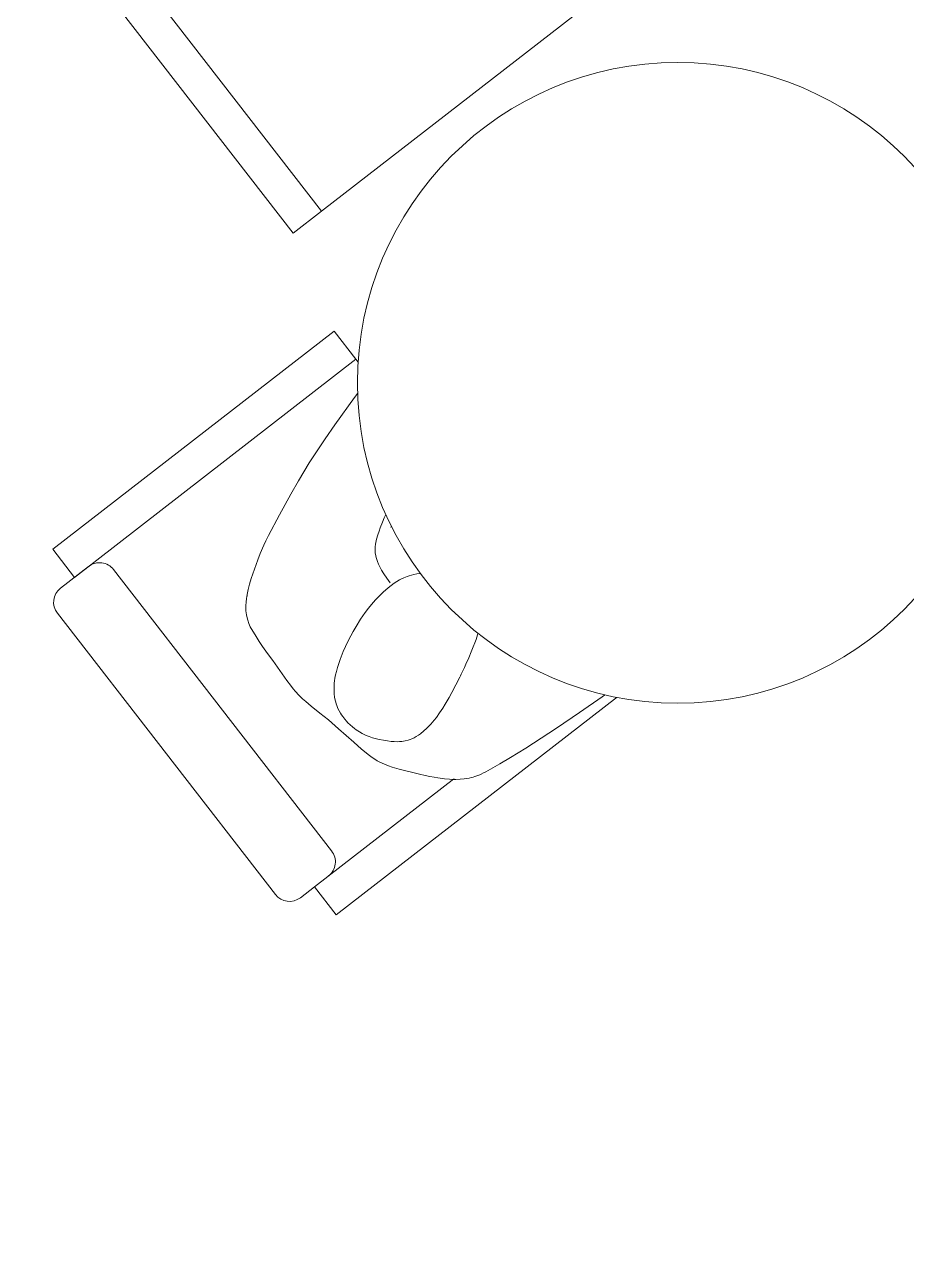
# Model space of a CAD drawing. Header units: millimetres. Extents: x 77208 to 83183, y 651 to 49284.
# Drawn here: x 80250 to 81488, y 19722 to 21455 of the extents above; entities that cross this region are included whole.
import ezdxf

# ---------------------------------------------------------------- set-up
doc = ezdxf.new("R2010")
doc.units = ezdxf.units.MM
doc.header["$MEASUREMENT"] = 0
for name, color, linetype, lineweight in [('FIXT-JNRY-PART', 42, 'Continuous', 0), ('FURN-FREE', 1, 'Continuous', 0), ('PRES-PEOP', 42, 'Continuous', 0)]:
    doc.layers.add(name, color=color, linetype=linetype, lineweight=lineweight)

# ---------------------------------------------------------------- blocks, each defined once
blk = doc.blocks.new('*U9')
at = {"color": 0, "linetype": 'ByBlock', "lineweight": -2}
for p, q in [((-250, 275), (-225, 275)), ((275, 275), (275, -275))]:
    blk.add_line(p, q, dxfattribs=at)
at = {"color": 0, "linetype": 'ByBlock', "lineweight": -2, "extrusion": (0, 0, -1), "flags": 128}
for points in [[(225, 325), (-275, 325), (-275, 275), (225, 275), (225, 325)], [(225, -275), (-275, -275), (-275, -325), (225, -325), (225, -275)]]:
    blk.add_lwpolyline(points, close=True, dxfattribs=at)
for points in [[(275, 250), (275, -250)], [(175, -250), (175, 250)], [(250, -275), (200, -275)]]:
    blk.add_lwpolyline(points, dxfattribs=at)
at = {"color": 0, "linetype": 'ByBlock', "lineweight": -2}
for centre, start, end in [((-250, 250), 90, 180), ((-200, 250), 360, 90), ((-250, -250), 180, 270), ((-200, -250), 270, 360)]:
    blk.add_arc(centre, 25, start, end, dxfattribs=at)
blk = doc.blocks.new('*U10')
at = {"color": 0, "linetype": 'ByBlock', "lineweight": -2}
for p, q in [((-250, 275), (-225, 275)), ((275, 275), (275, -275))]:
    blk.add_line(p, q, dxfattribs=at)
at = {"color": 0, "linetype": 'ByBlock', "lineweight": -2, "extrusion": (0, 0, -1), "flags": 128}
for points in [[(225, 325), (-275, 325), (-275, 275), (225, 275), (225, 325)], [(225, -275), (-275, -275), (-275, -325), (225, -325), (225, -275)]]:
    blk.add_lwpolyline(points, close=True, dxfattribs=at)
for points in [[(275, 250), (275, -250)], [(175, -250), (175, 250)], [(250, -275), (200, -275)]]:
    blk.add_lwpolyline(points, dxfattribs=at)
at = {"color": 0, "linetype": 'ByBlock', "lineweight": -2}
for centre, start, end in [((-250, 250), 90, 180), ((-200, 250), 360, 90), ((-250, -250), 180, 270), ((-200, -250), 270, 360)]:
    blk.add_arc(centre, 25, start, end, dxfattribs=at)
blk = doc.blocks.new('MAN14')
at = {"color": 0, "linetype": 'ByBlock', "lineweight": -2, "flags": 128}
for points in [[(-0.864, 5.845), (-0.832, 5.888), (-0.805, 5.925), (-0.76, 5.991), (-0.695, 6.092), (-0.631, 6.194), (-0.605, 6.236), (-0.584, 6.274), (-0.548, 6.342), (-0.523, 6.393), (-0.505, 6.431), (-0.48, 6.488), (-0.457, 6.543), (-0.451, 6.563), (-0.45, 6.584), (-0.452, 6.604), (-0.457, 6.626), (-0.464, 6.647), (-0.474, 6.668), (-0.485, 6.689), (-0.497, 6.709), (-0.526, 6.75), (-0.556, 6.788), (-0.588, 6.823), (-0.62, 6.856), (-0.682, 6.916), (-0.738, 6.964), (-0.784, 7.003), (-0.822, 7.033), (-0.852, 7.055), (-0.876, 7.072), (-0.893, 7.085), (-0.906, 7.094), (-0.916, 7.1), (-0.922, 7.103), (-0.927, 7.106), (-0.931, 7.107), (-0.931, 7.106), (-0.93, 7.104), (-0.924, 7.099), (-0.915, 7.091), (-0.902, 7.081), (-0.889, 7.071), (-0.875, 7.062), (-0.861, 7.053), (-0.833, 7.036), (-0.807, 7.02), (-0.76, 6.991), (-0.724, 6.968), (-0.698, 6.95), (-0.68, 6.936), (-0.654, 6.914), (-0.642, 6.903), (-0.631, 6.891), (-0.623, 6.881), (-0.615, 6.871), (-0.608, 6.859), (-0.601, 6.846), (-0.594, 6.833), (-0.58, 6.806), (-0.568, 6.779), (-0.546, 6.724), (-0.528, 6.675), (-0.513, 6.635), (-0.507, 6.618), (-0.501, 6.602), (-0.496, 6.589), (-0.492, 6.577), (-0.488, 6.567), (-0.481, 6.549), (-0.476, 6.537), (-0.472, 6.528), (-0.468, 6.522), (-0.466, 6.519), (-0.464, 6.517), (-0.462, 6.517), (-0.461, 6.517), (-0.459, 6.519), (-0.458, 6.523), (-0.458, 6.527), (-0.457, 6.534), (-0.457, 6.543), (-0.457, 6.833), (-0.457, 7.123), (-0.457, 7.56), (-0.457, 7.996), (-0.458, 8.019), (-0.46, 8.041), (-0.463, 8.062), (-0.466, 8.081), (-0.471, 8.099), (-0.475, 8.116), (-0.487, 8.147), (-0.498, 8.173), (-0.51, 8.195), (-0.522, 8.214), (-0.534, 8.229), (-0.544, 8.242), (-0.554, 8.253), (-0.573, 8.271), (-0.588, 8.283), (-0.6, 8.291), (-0.619, 8.302), (-0.639, 8.312), (-0.66, 8.32), (-0.68, 8.325), (-0.7, 8.328), (-0.719, 8.331), (-0.737, 8.331), (-0.754, 8.331), (-0.77, 8.33), (-0.785, 8.328), (-0.799, 8.326), (-0.824, 8.32), (-0.845, 8.314), (-0.862, 8.307), (-0.876, 8.299), (-0.888, 8.292), (-0.898, 8.286), (-0.906, 8.279), (-0.918, 8.267), (-0.927, 8.258), (-0.932, 8.25), (-0.939, 8.238), (-0.944, 8.225), (-0.962, 8.167), (-0.978, 8.114), (-1.003, 8.021), (-1.02, 7.949), (-1.032, 7.895), (-1.048, 7.813), (-1.061, 7.731), (-1.069, 7.672), (-1.08, 7.585), (-1.09, 7.498), (-1.092, 7.475), (-1.091, 7.452), (-1.09, 7.431), (-1.066, 7.271), (-1.065, 7.251), (-1.064, 7.234), (-1.065, 7.22), (-1.067, 7.194), (-1.072, 7.176), (-1.076, 7.162), (-1.084, 7.142), (-1.09, 7.133), (-1.096, 7.123), (-1.114, 7.099), (-1.133, 7.078), (-1.152, 7.06), (-1.171, 7.045), (-1.189, 7.032), (-1.225, 7.01), (-1.259, 6.993), (-1.503, 6.891), (-1.716, 6.786), (-1.824, 6.734), (-1.932, 6.685)], [(2.137, 2.732), (2.125, 3.008), (2.103, 3.422), (2.079, 3.836), (2.067, 4.015), (2.039, 4.326), (1.986, 4.791), (1.927, 5.263), (1.91, 5.384), (1.893, 5.49), (1.875, 5.582), (1.84, 5.741), (1.809, 5.858), (1.784, 5.945), (1.741, 6.071), (1.694, 6.194), (1.681, 6.221), (1.668, 6.245), (1.653, 6.266), (1.638, 6.285), (1.623, 6.302), (1.608, 6.317), (1.577, 6.344), (1.547, 6.366), (1.52, 6.384), (1.494, 6.399), (1.447, 6.423), (1.41, 6.44), (1.38, 6.452), (1.335, 6.468), (1.288, 6.484), (1.255, 6.494), (1.225, 6.501), (1.197, 6.508), (1.171, 6.512), (1.124, 6.518), (1.084, 6.521), (1.05, 6.522), (1.02, 6.521), (0.994, 6.519), (0.95, 6.514), (0.918, 6.509), (0.87, 6.498), (0.823, 6.484), (0.795, 6.474), (0.769, 6.463), (0.745, 6.451), (0.722, 6.439), (0.701, 6.427), (0.662, 6.401), (0.63, 6.375), (0.603, 6.351), (0.581, 6.328), (0.563, 6.307), (0.548, 6.288), (0.524, 6.253), (0.508, 6.225), (0.498, 6.204), (0.484, 6.171), (0.474, 6.136), (0.455, 6.048), (0.441, 5.966), (0.432, 5.89), (0.423, 5.748), (0.421, 5.625), (0.428, 5.2), (0.426, 5.095), (0.423, 5.016), (0.412, 4.899), (0.393, 4.781), (0.28, 4.22), (0.217, 3.94), (0.183, 3.801), (0.146, 3.662), (0.101, 3.509), (0.066, 3.396), (0.009, 3.226), (-0.05, 3.055), (-0.06, 3.027), (-0.077, 2.977), (-0.084, 2.959), (-0.09, 2.943), (-0.102, 2.916), (-0.112, 2.897), (-0.119, 2.883), (-0.125, 2.874), (-0.135, 2.86), (-0.145, 2.848), (-0.15, 2.843), (-0.155, 2.839), (-0.161, 2.835), (-0.167, 2.832), (-0.179, 2.827), (-0.192, 2.824), (-0.204, 2.821), (-0.217, 2.82), (-0.229, 2.82), (-0.241, 2.82), (-0.263, 2.822), (-0.283, 2.826), (-0.3, 2.83), (-0.315, 2.834), (-0.327, 2.838), (-0.338, 2.843), (-0.355, 2.851), (-0.368, 2.858), (-0.376, 2.863), (-0.388, 2.872), (-0.398, 2.881), (-0.419, 2.904), (-0.437, 2.928), (-0.465, 2.979), (-0.486, 3.03), (-0.501, 3.081), (-0.51, 3.131), (-0.516, 3.18), (-0.52, 3.227), (-0.521, 3.319), (-0.519, 3.402), (-0.501, 3.701), (-0.5, 3.774), (-0.5, 3.829), (-0.505, 3.908), (-0.515, 3.985), (-0.6, 4.45), (-0.643, 4.683), (-0.689, 4.915), (-0.74, 5.149), (-0.781, 5.323), (-0.848, 5.584), (-0.921, 5.845), (-0.931, 5.876), (-0.951, 5.934), (-0.972, 5.983), (-0.992, 6.026), (-1.03, 6.098), (-1.06, 6.152), (-1.154, 6.309), (-1.217, 6.413), (-1.243, 6.451), (-1.266, 6.483), (-1.288, 6.51), (-1.308, 6.533), (-1.327, 6.552), (-1.345, 6.568), (-1.362, 6.582), (-1.392, 6.604), (-1.417, 6.62), (-1.437, 6.63), (-1.469, 6.646), (-1.503, 6.659), (-1.537, 6.67), (-1.568, 6.68), (-1.598, 6.688), (-1.627, 6.694), (-1.653, 6.699), (-1.677, 6.703), (-1.722, 6.708), (-1.76, 6.709), (-1.792, 6.708), (-1.819, 6.705), (-1.842, 6.701), (-1.86, 6.696), (-1.876, 6.691), (-1.889, 6.685), (-1.911, 6.674), (-1.925, 6.664), (-1.936, 6.656), (-1.95, 6.642), (-1.962, 6.626), (-1.985, 6.591), (-2.026, 6.521), (-2.059, 6.456), (-2.087, 6.397), (-2.11, 6.343), (-2.147, 6.246), (-2.173, 6.171), (-2.207, 6.057), (-2.238, 5.943)], [(-1.642, 4.577), (-1.637, 4.705), (-1.628, 4.898), (-1.619, 5.09), (-1.617, 5.121), (-1.61, 5.18), (-1.602, 5.233), (-1.586, 5.325), (-1.575, 5.393), (-1.569, 5.443), (-1.566, 5.479), (-1.564, 5.505), (-1.565, 5.544), (-1.567, 5.562), (-1.569, 5.58), (-1.57, 5.582), (-1.57, 5.584), (-1.571, 5.586), (-1.572, 5.587), (-1.574, 5.589), (-1.575, 5.59), (-1.578, 5.592), (-1.582, 5.593), (-1.585, 5.594), (-1.589, 5.595), (-1.593, 5.596), (-1.597, 5.596), (-1.604, 5.596), (-1.61, 5.596), (-1.622, 5.596), (-1.631, 5.595), (-1.638, 5.595), (-1.643, 5.595), (-1.65, 5.595), (-1.656, 5.595), (-1.666, 5.595), (-1.675, 5.593), (-1.684, 5.59), (-1.691, 5.586), (-1.698, 5.581), (-1.704, 5.576), (-1.71, 5.57), (-1.72, 5.556), (-1.728, 5.541), (-1.735, 5.526), (-1.741, 5.51), (-1.752, 5.48), (-1.769, 5.424), (-1.776, 5.404), (-1.782, 5.388), (-1.788, 5.374), (-1.793, 5.363), (-1.798, 5.354), (-1.803, 5.347), (-1.812, 5.336), (-1.819, 5.329), (-1.825, 5.325), (-1.835, 5.32), (-1.845, 5.318), (-1.861, 5.318), (-1.873, 5.322), (-1.883, 5.328), (-1.891, 5.337), (-1.897, 5.349), (-1.901, 5.362), (-1.903, 5.377), (-1.905, 5.393), (-1.905, 5.409), (-1.904, 5.445), (-1.9, 5.482), (-1.895, 5.519), (-1.882, 5.593), (-1.858, 5.725), (-1.851, 5.772), (-1.847, 5.811), (-1.845, 5.843), (-1.845, 5.869), (-1.847, 5.889), (-1.85, 5.905), (-1.853, 5.918), (-1.857, 5.928), (-1.865, 5.942), (-1.874, 5.951), (-1.881, 5.955), (-1.894, 5.96), (-1.91, 5.961), (-1.93, 5.96), (-1.949, 5.958), (-1.968, 5.956), (-1.986, 5.953), (-2.022, 5.946), (-2.053, 5.938), (-2.08, 5.929), (-2.103, 5.921), (-2.122, 5.912), (-2.139, 5.904), (-2.152, 5.896), (-2.163, 5.889), (-2.182, 5.876), (-2.194, 5.865), (-2.203, 5.856), (-2.214, 5.842), (-2.223, 5.827), (-2.238, 5.797), (-2.264, 5.738), (-2.285, 5.685), (-2.301, 5.636), (-2.314, 5.593), (-2.334, 5.514), (-2.347, 5.453), (-2.355, 5.406), (-2.366, 5.335), (-2.374, 5.263), (-2.377, 5.211), (-2.378, 5.162), (-2.376, 5.117), (-2.373, 5.074), (-2.363, 4.996), (-2.35, 4.928), (-2.336, 4.87), (-2.322, 4.821), (-2.294, 4.736), (-2.272, 4.675), (-2.236, 4.589), (-2.218, 4.547), (-2.2, 4.508), (-2.194, 4.498), (-2.185, 4.489), (-2.175, 4.483), (-2.164, 4.478), (-2.151, 4.474), (-2.138, 4.472), (-2.125, 4.47), (-2.11, 4.469), (-2.081, 4.47), (-2.051, 4.473), (-2.022, 4.477), (-1.965, 4.487), (-1.916, 4.498), (-1.874, 4.508), (-1.84, 4.516), (-1.813, 4.522), (-1.791, 4.526), (-1.774, 4.529), (-1.762, 4.53), (-1.752, 4.531), (-1.745, 4.531), (-1.74, 4.53), (-1.736, 4.529), (-1.731, 4.526), (-1.73, 4.523), (-1.73, 4.52), (-1.731, 4.515), (-1.735, 4.508), (-1.742, 4.5), (-1.75, 4.493), (-1.76, 4.489), (-1.77, 4.485), (-1.782, 4.482), (-1.794, 4.48), (-1.819, 4.479), (-1.845, 4.48), (-1.872, 4.482), (-1.898, 4.485), (-1.948, 4.491), (-1.994, 4.498), (-2.033, 4.503), (-2.067, 4.506), (-2.095, 4.507), (-2.118, 4.506), (-2.137, 4.505), (-2.152, 4.502), (-2.165, 4.499), (-2.175, 4.496), (-2.192, 4.487), (-2.202, 4.48), (-2.209, 4.473), (-2.217, 4.461), (-2.223, 4.446), (-2.257, 4.331), (-2.285, 4.227), (-2.332, 4.041), (-2.364, 3.899), (-2.385, 3.79), (-2.412, 3.626), (-2.432, 3.462), (-2.473, 3.038), (-2.501, 2.723), (-2.533, 2.251), (-2.543, 2.014), (-2.549, 1.776), (-2.55, 1.608), (-2.544, 1.316), (-2.535, 1.098), (-2.516, 0.769), (-2.491, 0.439), (-2.483, 0.357), (-2.474, 0.287), (-2.455, 0.164), (-2.437, 0.072), (-2.407, -0.064), (-2.374, -0.2), (-2.351, -0.283), (-2.328, -0.356), (-2.304, -0.42), (-2.28, -0.475), (-2.258, -0.522), (-2.236, -0.561), (-2.215, -0.594), (-2.196, -0.623), (-2.159, -0.669), (-2.129, -0.701), (-2.105, -0.723), (-2.066, -0.754), (-2.025, -0.781), (-1.962, -0.816), (-1.906, -0.844), (-1.807, -0.89), (-1.732, -0.923), (-1.618, -0.969), (-1.503, -1.014), (-1.188, -1.145), (-1.108, -1.176), (-1.049, -1.197), (-1.003, -1.212), (-0.934, -1.231), (-0.864, -1.246), (-0.806, -1.256), (-0.704, -1.27), (-0.551, -1.287), (-0.474, -1.295), (-0.398, -1.305), (-0.21, -1.334), (0.071, -1.38), (0.213, -1.402), (0.357, -1.42), (0.404, -1.424), (0.448, -1.424), (0.489, -1.423), (0.528, -1.42), (0.599, -1.411), (0.661, -1.399), (0.715, -1.386), (0.809, -1.359), (1.09, -1.265), (1.166, -1.239), (1.232, -1.216), (1.289, -1.194), (1.339, -1.173), (1.424, -1.135), (1.486, -1.103), (1.53, -1.077), (1.563, -1.056), (1.611, -1.024), (1.657, -0.989), (1.687, -0.963), (1.712, -0.939), (1.734, -0.918), (1.752, -0.898), (1.767, -0.88), (1.793, -0.847), (1.812, -0.822), (1.825, -0.803), (1.843, -0.773), (1.861, -0.742), (1.969, -0.539), (2.047, -0.387), (2.159, -0.159), (2.267, 0.072), (2.374, 0.308), (2.53, 0.663), (2.683, 1.021), (2.759, 1.203), (2.813, 1.342), (2.849, 1.446), (2.873, 1.526), (2.889, 1.587), (2.908, 1.678), (2.915, 1.725), (2.921, 1.772), (2.929, 1.868), (2.933, 1.951), (2.934, 2.024), (2.933, 2.151), (2.925, 2.341), (2.915, 2.532), (2.888, 2.997), (2.856, 3.462), (2.851, 3.513), (2.845, 3.558), (2.832, 3.635), (2.812, 3.752), (2.804, 3.81), (2.798, 3.869), (2.798, 3.883), (2.799, 3.895), (2.801, 3.907), (2.805, 3.918), (2.809, 3.928), (2.82, 3.948), (2.833, 3.964), (2.847, 3.98), (2.861, 3.994), (2.891, 4.019), (2.948, 4.062), (2.969, 4.079), (2.986, 4.095), (3.001, 4.109), (3.014, 4.121), (3.033, 4.145), (3.045, 4.164), (3.053, 4.178), (3.058, 4.19), (3.063, 4.209), (3.067, 4.228), (3.069, 4.25), (3.072, 4.292), (3.073, 4.327), (3.072, 4.357), (3.07, 4.383), (3.067, 4.406), (3.064, 4.425), (3.057, 4.457), (3.05, 4.481), (3.044, 4.498), (3.035, 4.524), (3.023, 4.548), (3.015, 4.563), (3.006, 4.577), (2.998, 4.59), (2.981, 4.614), (2.964, 4.634), (2.948, 4.651), (2.933, 4.665), (2.919, 4.676), (2.907, 4.686), (2.895, 4.694), (2.873, 4.708), (2.856, 4.717), (2.842, 4.724), (2.821, 4.733), (2.798, 4.741), (2.768, 4.75), (2.739, 4.758), (2.712, 4.765), (2.686, 4.77), (2.662, 4.774), (2.618, 4.779), (2.581, 4.781), (2.549, 4.781), (2.522, 4.779), (2.5, 4.775), (2.481, 4.771), (2.466, 4.767), (2.453, 4.762), (2.432, 4.752), (2.418, 4.743), (2.408, 4.735), (2.395, 4.723), (2.384, 4.708), (2.373, 4.69), (2.364, 4.672), (2.356, 4.655), (2.35, 4.638), (2.339, 4.604), (2.331, 4.573), (2.325, 4.544), (2.316, 4.493), (2.31, 4.453), (2.303, 4.391), (2.297, 4.33), (2.295, 4.298), (2.294, 4.268), (2.294, 4.241), (2.296, 4.189), (2.301, 4.145), (2.307, 4.106), (2.312, 4.074), (2.325, 4.018), (2.335, 3.977), (2.352, 3.919), (2.36, 3.892), (2.369, 3.865), (2.373, 3.857), (2.378, 3.851), (2.384, 3.846), (2.392, 3.843), (2.4, 3.84), (2.409, 3.838), (2.419, 3.837), (2.429, 3.837), (2.439, 3.837), (2.46, 3.839), (2.481, 3.842), (2.502, 3.846), (2.541, 3.855), (2.576, 3.864), (2.605, 3.873), (2.629, 3.879), (2.648, 3.884), (2.663, 3.888), (2.675, 3.891), (2.684, 3.892), (2.69, 3.893), (2.695, 3.894), (2.699, 3.893), (2.704, 3.892), (2.706, 3.89), (2.706, 3.889), (2.706, 3.885), (2.703, 3.88), (2.698, 3.874), (2.692, 3.869), (2.685, 3.866), (2.677, 3.863), (2.668, 3.86), (2.659, 3.859), (2.64, 3.856), (2.62, 3.856), (2.6, 3.856), (2.58, 3.857), (2.541, 3.859), (2.507, 3.861), (2.477, 3.862), (2.451, 3.863), (2.43, 3.862), (2.412, 3.86), (2.398, 3.858), (2.386, 3.855), (2.376, 3.852), (2.369, 3.849), (2.357, 3.842), (2.349, 3.836), (2.344, 3.83), (2.338, 3.821), (2.334, 3.81), (2.323, 3.764), (2.314, 3.72), (2.302, 3.633), (2.293, 3.555), (2.282, 3.414), (2.273, 3.307), (2.264, 3.227), (2.256, 3.168), (2.239, 3.08), (2.229, 3.038), (2.217, 2.996), (2.149, 2.779), (2.042, 2.451), (1.986, 2.288), (1.927, 2.125), (1.902, 2.058), (1.855, 1.943), (1.819, 1.858), (1.79, 1.794), (1.744, 1.698), (1.72, 1.65), (1.694, 1.601), (1.67, 1.558), (1.646, 1.519), (1.598, 1.449), (1.553, 1.391), (1.511, 1.342), (1.473, 1.301), (1.439, 1.267), (1.376, 1.209), (1.328, 1.169), (1.254, 1.112), (1.178, 1.06), (1.149, 1.042), (1.121, 1.028), (1.095, 1.015), (1.069, 1.004), (1.019, 0.987), (0.974, 0.975), (0.933, 0.967), (0.897, 0.961), (0.864, 0.957), (0.806, 0.953), (0.762, 0.952), (0.694, 0.953), (0.625, 0.958), (0.607, 0.96), (0.59, 0.964), (0.575, 0.968), (0.546, 0.978), (0.521, 0.991), (0.498, 1.005), (0.478, 1.02), (0.442, 1.05), (0.383, 1.108), (0.338, 1.15), (0.302, 1.18), (0.273, 1.199), (0.251, 1.211), (0.233, 1.219), (0.205, 1.229), (0.175, 1.235), (0.113, 1.243), (0.06, 1.247), (0.014, 1.249), (-0.026, 1.248), (-0.06, 1.247), (-0.09, 1.244), (-0.115, 1.241), (-0.159, 1.234), (-0.191, 1.226), (-0.215, 1.22), (-0.249, 1.208), (-0.282, 1.194), (-0.31, 1.18), (-0.336, 1.166), (-0.359, 1.152), (-0.403, 1.122), (-0.439, 1.093), (-0.47, 1.065), (-0.496, 1.038), (-0.518, 1.014), (-0.536, 0.992), (-0.566, 0.951), (-0.587, 0.919), (-0.601, 0.894), (-0.621, 0.854), (-0.639, 0.813), (-0.659, 0.761), (-0.675, 0.713), (-0.702, 0.625), (-0.722, 0.549), (-0.735, 0.484), (-0.745, 0.426), (-0.758, 0.326), (-0.765, 0.25), (-0.77, 0.134), (-0.77, 0.014), (-0.768, -0.067), (-0.763, -0.137), (-0.758, -0.198), (-0.745, -0.302), (-0.733, -0.38), (-0.71, -0.495), (-0.683, -0.611), (-0.667, -0.667), (-0.651, -0.716), (-0.634, -0.758), (-0.619, -0.794), (-0.603, -0.825), (-0.589, -0.851), (-0.562, -0.896), (-0.54, -0.929), (-0.523, -0.952), (-0.495, -0.986), (-0.465, -1.018), (-0.445, -1.037), (-0.425, -1.054), (-0.407, -1.07), (-0.37, -1.096), (-0.337, -1.117), (-0.306, -1.133), (-0.279, -1.147), (-0.254, -1.157), (-0.208, -1.174), (-0.173, -1.184), (-0.145, -1.191), (-0.102, -1.2), (-0.058, -1.207), (-0.025, -1.211), (0.005, -1.213), (0.033, -1.214), (0.059, -1.214), (0.105, -1.212), (0.145, -1.207), (0.18, -1.202), (0.209, -1.196), (0.26, -1.184), (0.297, -1.173), (0.352, -1.154), (0.407, -1.134), (0.46, -1.112), (0.507, -1.09), (0.547, -1.069), (0.582, -1.049), (0.611, -1.029), (0.635, -1.011), (0.656, -0.994), (0.673, -0.978), (0.702, -0.949), (0.722, -0.925), (0.736, -0.906), (0.755, -0.876), (0.771, -0.844), (0.786, -0.81), (0.798, -0.779), (0.818, -0.72), (0.833, -0.669), (0.843, -0.624), (0.851, -0.585), (0.861, -0.517), (0.866, -0.465), (0.87, -0.386), (0.872, -0.306), (0.872, -0.243), (0.868, -0.134), (0.863, -0.053), (0.853, 0.068), (0.843, 0.188), (0.841, 0.211), (0.839, 0.234), (0.833, 0.285), (0.827, 0.336), (0.82, 0.387), (0.806, 0.486), (0.791, 0.574), (0.778, 0.648), (0.766, 0.708), (0.755, 0.756), (0.745, 0.793), (0.737, 0.822), (0.73, 0.844), (0.723, 0.859), (0.718, 0.871), (0.713, 0.879), (0.709, 0.884), (0.702, 0.889), (0.697, 0.889), (0.693, 0.888), (0.688, 0.882), (0.683, 0.871)], [(-0.689, 0.789), (-0.767, 0.819), (-0.833, 0.848), (-0.887, 0.875), (-0.932, 0.9), (-0.97, 0.924), (-1, 0.945), (-1.026, 0.966), (-1.047, 0.984), (-1.064, 1.001), (-1.092, 1.032), (-1.11, 1.056), (-1.123, 1.075), (-1.14, 1.105), (-1.154, 1.137), (-1.178, 1.204), (-1.196, 1.264), (-1.21, 1.318), (-1.22, 1.366), (-1.236, 1.452), (-1.247, 1.517), (-1.259, 1.617), (-1.27, 1.718), (-1.28, 1.853), (-1.285, 1.97), (-1.289, 2.171), (-1.291, 2.32), (-1.295, 2.431), (-1.299, 2.514), (-1.31, 2.639), (-1.328, 2.764), (-1.415, 3.258), (-1.503, 3.752), (-1.561, 4.072), (-1.619, 4.392)], [(1.396, 1.482), (1.321, 1.549), (1.254, 1.605), (1.194, 1.652), (1.141, 1.691), (1.044, 1.755), (0.968, 1.8), (0.91, 1.832), (0.82, 1.876), (0.727, 1.918), (0.691, 1.932), (0.625, 1.956), (0.567, 1.973), (0.516, 1.986), (0.471, 1.995), (0.393, 2.009), (0.333, 2.017), (0.241, 2.027), (0.146, 2.034), (0.066, 2.039), (-0.004, 2.041), (-0.064, 2.041), (-0.117, 2.04), (-0.162, 2.038), (-0.24, 2.03), (-0.298, 2.021), (-0.341, 2.013), (-0.403, 1.997), (-0.465, 1.976), (-0.512, 1.957), (-0.555, 1.937), (-0.595, 1.916), (-0.668, 1.873), (-0.73, 1.83), (-0.783, 1.79), (-0.827, 1.753), (-0.903, 1.684), (-0.957, 1.629), (-0.996, 1.586), (-1.051, 1.521), (-1.104, 1.453)]]:
    blk.add_lwpolyline(points, dxfattribs=at)
blk = doc.blocks.new('*U20')
at = {"color": 7, "linetype": 'ByBlock', "lineweight": -2}
blk.add_wipeout([(255.1, 39.7), (265, -66), (265, -165.8), (241.7, -244.5), (162.6, -415.9), (139.3, -447.2), (68.1, -479.1), (15.6, -491.1), (-111.5, -471.8), (-230.6, -423.9), (-259.8, -385.3), (-277.1, -305.5), (-281.1, -198.4), (-277.1, -76), (-264.5, 34.4), (-247.2, 104.9), (-265.8, 169.5), (-247.9, 240.6), (-250.5, 247.5), (-219.9, 321.7), (-144.1, 357.7), (-132.1, 372.4), (-136.8, 403), (-120.8, 476.1), (-98.8, 490.1), (-78.9, 474.1), (-72.9, 453.5), (-70.9, 309.8), (-116.8, 235.3), (-88.9, 108.3), (-75.1, 45.5), (-72.2, -28.8), (-71.1, -59.6), (-47, -66), (-12.4, 5.8), (12.3, 138.9), (15.6, 220.7), (28.2, 279.9), (66.8, 305.2), (123.3, 291.9), (151.9, 250.6), (177.2, 93.6), (186.5, -74.7), (209.8, 39.1), (202.5, 94.3), (210.5, 123.6), (230.4, 133.5), (257.1, 125.6), (277, 103.6), (280.3, 73.7), (259.7, 53.7)], dxfattribs=at)
at = {"linetype": 'ByBlock', "lineweight": -2, "xscale": 100, "yscale": 100, "zscale": 100}
blk.add_blockref('MAN14', (-26.7, -346.8), dxfattribs=at)
blk = doc.blocks.new('PERSON SITTING')
at = {"color": 7, "linetype": 'ByBlock', "lineweight": -2, "extrusion": (0, 0, -1)}
blk.add_blockref('*U20', (15, 143.1), dxfattribs=at)

msp = doc.modelspace()

# ---------------------------------------------------------------- wipeouts: each hides what was drawn before it
msp.add_wipeout([(80785.6, 708.5), (81895.7, 29437), (82415.4, 29416.9), (81305.2, 688.4)]).dxf.layer = 'FIXT-JNRY-PART'

# ---------------------------------------------------------------- next in the draw order: block references
at = {"layer": 'FURN-FREE', "extrusion": (0, 0, -1)}
for name, p, xscale, yscale, zscale, rotation in [('*U9', (-80715.4, 21578.4), 0.99999909903537, 0.99999909903537, 0.99999909903537, 232.213104108933), ('*U10', (-80666.1, 20598.8), 0.9999990990353708, 0.9999990990353708, 0.9999990990353708, 142.213104108933)]:
    msp.add_blockref(name, p, dxfattribs=dict(at, xscale=xscale, yscale=yscale, zscale=zscale, rotation=rotation))

# ---------------------------------------------------------------- next in the draw order: block references
at = {"layer": 'PRES-PEOP', "color": 7, "extrusion": (0, 0, -1), "rotation": 32.21303420267694}
msp.add_blockref('PERSON SITTING', (-80898.1, 20733.2), dxfattribs=at)

# ---------------------------------------------------------------- next in the draw order: wipeouts: each hides what was drawn before it
msp.add_wipeout([(81583.8, 20781.4), (81593.6, 20807.9), (81601.8, 20834.9), (81608.3, 20862.5), (81613, 20890.3), (81616, 20918.5), (81617.2, 20946.7), (81616.6, 20975), (81614.2, 21003.1), (81610.1, 21031.1), (81604.2, 21058.8), (81596.6, 21086), (81587.3, 21112.7), (81576.4, 21138.7), (81563.8, 21164.1), (81549.7, 21188.6), (81534.1, 21212.1), (81517, 21234.6), (81498.5, 21256), (81478.7, 21276.2), (81457.7, 21295.2), (81435.6, 21312.7), (81412.4, 21328.9), (81388.2, 21343.5), (81363.1, 21356.6), (81337.3, 21368.1), (81310.8, 21378), (81283.8, 21386.2), (81256.2, 21392.6), (81228.4, 21397.3), (81200.2, 21400.3), (81172, 21401.5), (81143.7, 21400.9), (81115.6, 21398.5), (81087.6, 21394.4), (81059.9, 21388.5), (81032.7, 21381), (81006, 21371.7), (80980, 21360.7), (80954.6, 21348.1), (80930.1, 21334), (80906.6, 21318.4), (80884.1, 21301.3), (80862.7, 21282.8), (80842.5, 21263.1), (80823.5, 21242), (80806, 21219.9), (80789.8, 21196.7), (80775.2, 21172.5), (80762.1, 21147.5), (80750.6, 21121.6), (80740.7, 21095.1), (80732.5, 21068.1), (80726.1, 21040.6), (80721.4, 21012.7), (80718.4, 20984.6), (80717.2, 20956.3), (80717.8, 20928.1), (80720.2, 20899.9), (80724.3, 20871.9), (80730.1, 20844.3), (80737.7, 20817), (80747, 20790.3), (80758, 20764.3), (80770.5, 20739), (80784.7, 20714.5), (80800.3, 20690.9), (80817.4, 20668.4), (80835.9, 20647), (80855.6, 20626.8), (80876.6, 20607.9), (80898.8, 20590.3), (80922, 20574.2), (80946.2, 20559.5), (80971.2, 20546.4), (80997.1, 20534.9), (81023.6, 20525.1), (81050.6, 20516.9), (81078.1, 20510.4), (81106, 20505.7), (81134.1, 20502.7), (81162.4, 20501.5), (81190.6, 20502.1), (81218.8, 20504.5), (81246.8, 20508.6), (81274.4, 20514.5), (81301.7, 20522.1), (81328.4, 20531.4), (81354.4, 20542.3), (81379.7, 20554.9), (81404.2, 20569), (81427.8, 20584.6), (81450.3, 20601.7), (81471.7, 20620.2), (81491.9, 20640), (81510.8, 20661), (81528.4, 20683.1), (81544.5, 20706.3), (81559.2, 20730.5)]).dxf.layer = 'FURN-FREE'

# ---------------------------------------------------------------- next in the draw order: linework, layer by layer
at = {"layer": 'FURN-FREE'}
msp.add_circle((81167.2, 20951.5), 450, dxfattribs=at)

doc.saveas('drawing.dxf')
